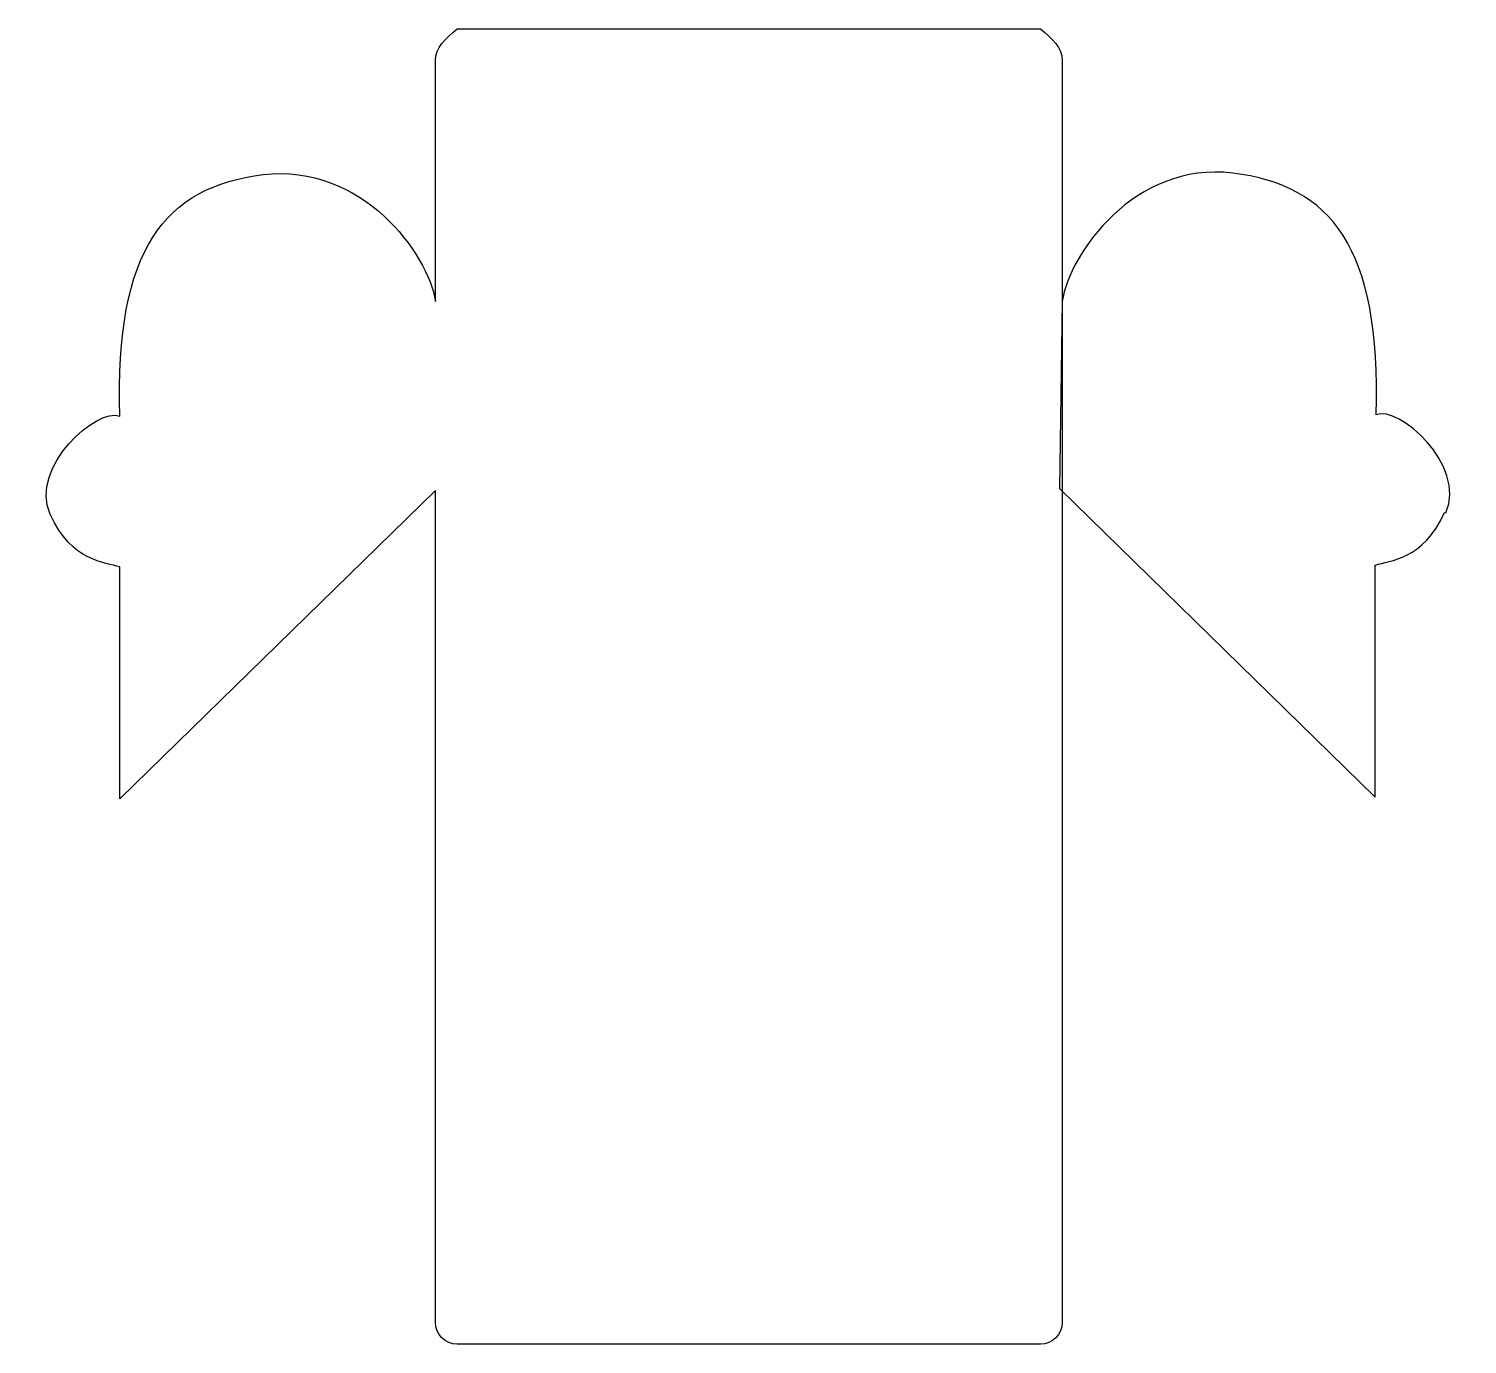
# Model space of a CAD drawing. Header units: centimetres. Extents: x -10.5 to 10.5, y -9.6 to 9.6.
import ezdxf

# ---------------------------------------------------------------- set-up
doc = ezdxf.new("R2010")
doc.units = ezdxf.units.CM
doc.header["$MEASUREMENT"] = 0
doc.layers.add('Camada 1', color=7, linetype='Continuous')

msp = doc.modelspace()

# ---------------------------------------------------------------- linework, layer by layer
at = {"layer": 'Camada 1'}
for points, knots in [([(4.57242, 5.605), (4.57242, 5.605), (4.57242, 9.117), (4.57242, 9.117), (4.57242, 9.117), (4.57242, 9.29234), (4.43026, 9.4345), (4.25492, 9.57375), (4.25492, 9.57375), (4.25492, 9.57375), (-4.23124, 9.57375), (-4.23124, 9.57375), (-4.23124, 9.57375), (-4.40658, 9.4345), (-4.54874, 9.29234), (-4.54874, 9.117), (-4.54874, 9.117), (-4.54874, 9.117), (-4.54874, 5.605), (-4.54874, 5.605), (-4.54874, 5.605), (-4.65317, 6.30125), (-5.62798, 7.62417), (-7.05532, 7.4501), (-7.05532, 7.4501), (-8.48266, 7.27603), (-9.21376, 6.37086), (-9.14413, 3.93392), (-9.14413, 3.93392), (-9.45745, 4.07317), (-10.46705, 3.20285), (-10.15373, 2.50657), (-10.15373, 2.50657), (-9.84041, 1.81029), (-9.35302, 1.81029), (-9.14413, 1.74068), (-9.14413, 1.74068), (-9.14413, 1.56661), (-9.14413, -1.63625), (-9.14413, -1.63625), (-9.14413, -1.63625), (-9.14413, -1.63625), (-4.54874, 2.85471), (-4.54874, 2.85471), (-4.54874, 2.85471), (-4.54874, 2.85471), (-4.54874, -9.25625), (-4.54874, -9.25625), (-4.54874, -9.25625), (-4.54874, -9.43159), (-4.40658, -9.57375), (-4.23124, -9.57375), (-4.23124, -9.57375), (-4.23124, -9.57375), (4.25492, -9.57375), (4.25492, -9.57375), (4.25492, -9.57375), (4.43026, -9.57375), (4.57242, -9.43159), (4.57242, -9.25625), (4.57242, -9.25625), (4.57242, -9.25625), (4.57242, 2.81992), (4.57242, 2.81992), (4.57242, 2.81992), (4.57242, 2.81992), (4.57242, 5.605), (4.57242, 5.605)], [0, 0, 0, 0, 0.05555556, 0.05555556, 0.05555556, 0.05555556, 0.11111111, 0.11111111, 0.11111111, 0.11111111, 0.16666667, 0.16666667, 0.16666667, 0.16666667, 0.22222222, 0.22222222, 0.22222222, 0.22222222, 0.27777778, 0.27777778, 0.27777778, 0.27777778, 0.33333333, 0.33333333, 0.33333333, 0.33333333, 0.38888889, 0.38888889, 0.38888889, 0.38888889, 0.44444444, 0.44444444, 0.44444444, 0.44444444, 0.5, 0.5, 0.5, 0.5, 0.55555556, 0.55555556, 0.55555556, 0.55555556, 0.61111111, 0.61111111, 0.61111111, 0.61111111, 0.66666667, 0.66666667, 0.66666667, 0.66666667, 0.72222222, 0.72222222, 0.72222222, 0.72222222, 0.77777778, 0.77777778, 0.77777778, 0.77777778, 0.83333333, 0.83333333, 0.83333333, 0.83333333, 0.88888889, 0.88888889, 0.88888889, 0.88888889, 1, 1, 1, 1]), ([(4.57242, 5.605), (4.67685, 6.30125), (5.628, 7.64647), (7.05535, 7.4724), (7.05535, 7.4724), (8.4827, 7.29833), (9.21377, 6.39316), (9.14416, 3.95622), (9.14416, 3.95622), (9.45748, 4.09547), (10.46705, 3.22515), (10.15373, 2.52887), (10.15373, 2.52887), (10.15373, 2.52887), (10.13844, 2.53358), (10.13844, 2.53358), (10.13844, 2.53358), (9.82512, 1.8373), (9.33773, 1.8373), (9.12887, 1.76769), (9.12887, 1.76769), (9.12887, 1.59362), (9.12887, -1.60924), (9.12887, -1.60924), (9.12887, -1.60924), (9.12887, -1.60924), (4.53345, 2.88172), (4.53345, 2.88172), (4.53345, 2.88172), (4.53345, 2.88172), (4.57242, 5.605), (4.57242, 5.605)], [0, 0, 0, 0, 0.11111111, 0.11111111, 0.11111111, 0.11111111, 0.22222222, 0.22222222, 0.22222222, 0.22222222, 0.33333333, 0.33333333, 0.33333333, 0.33333333, 0.44444444, 0.44444444, 0.44444444, 0.44444444, 0.55555556, 0.55555556, 0.55555556, 0.55555556, 0.66666667, 0.66666667, 0.66666667, 0.66666667, 0.77777778, 0.77777778, 0.77777778, 0.77777778, 1, 1, 1, 1]), ([(4.57242, 5.605), (4.57242, 5.605), (4.57242, 5.605), (4.57242, 5.605), (4.57242, 5.605), (4.57242, 5.605), (4.57242, 5.605), (4.57242, 5.605)], [0, 0, 0, 0, 0.33333333, 0.33333333, 0.33333333, 0.33333333, 1, 1, 1, 1]), ([(4.57242, 5.605), (4.57242, 5.605), (4.57242, 5.605), (4.57242, 5.605), (4.57242, 5.605), (4.57242, 5.605), (4.57242, 5.605), (4.57242, 5.605)], [0, 0, 0, 0, 0.33333333, 0.33333333, 0.33333333, 0.33333333, 1, 1, 1, 1])]:
    msp.add_open_spline(points, degree=3, knots=knots, dxfattribs=at)

doc.saveas('drawing.dxf')
